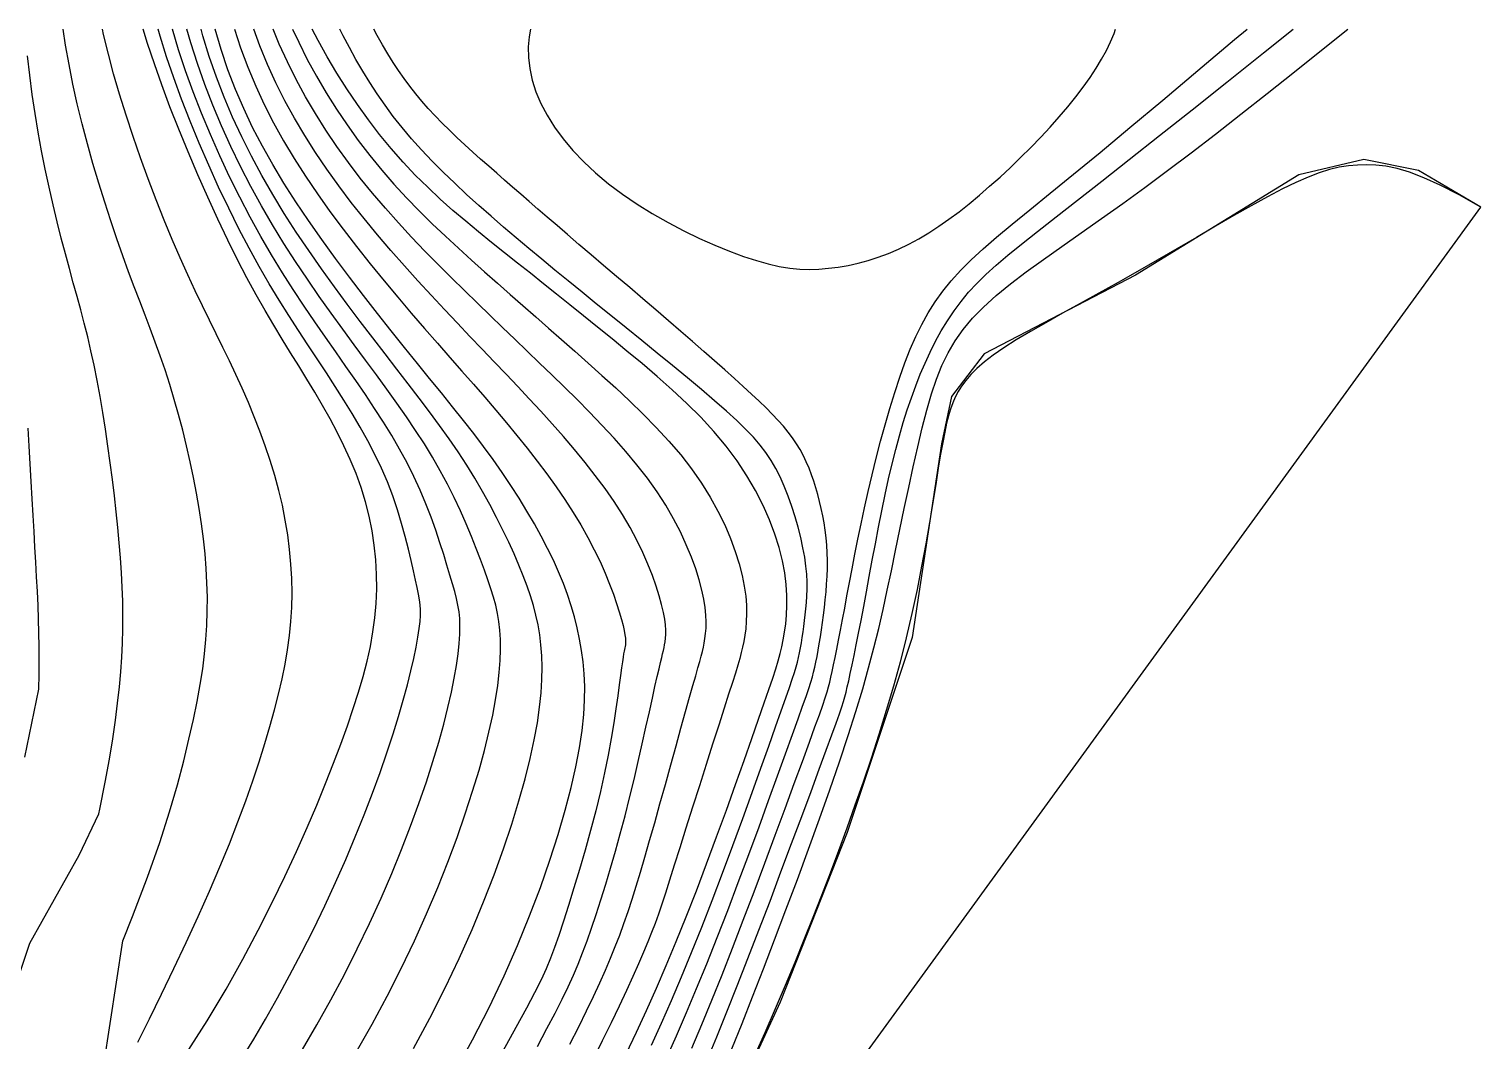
# Model space of a CAD drawing. Header units: metres. Extents: x 241192 to 243928, y 277833 to 281309.
# Drawn here: x 243793 to 243848.1, y 281270.8 to 281309.2 of the extents above; entities that cross this region are included whole.
import ezdxf

# ---------------------------------------------------------------- set-up
doc = ezdxf.new("R2010")
doc.units = ezdxf.units.M
doc.layers.add('TERRAIN_CONTOUR_1M', color=3, linetype='Continuous')
doc.layers.add('TERRAIN_CONTOUR_5M_SUPPLEMENT', color=4, linetype='Continuous')

msp = doc.modelspace()

# ---------------------------------------------------------------- linework, layer by layer
at = {"layer": 'TERRAIN_CONTOUR_1M'}
for points in [[(243795.814, 281269.875, 3), (243796.526, 281274.578, 3), (243796.9, 281275.5, 3), (243797.47, 281276.999, 3), (243797.933, 281278.316, 3), (243798.307, 281279.475, 3), (243798.605, 281280.498, 3), (243798.845, 281281.408, 3), (243799.042, 281282.227, 3), (243799.21, 281282.975, 3), (243799.351, 281283.664, 3), (243799.468, 281284.304, 3), (243799.562, 281284.904, 3), (243799.635, 281285.472, 3), (243799.687, 281286.019, 3), (243799.721, 281286.553, 3), (243799.738, 281287.085, 3), (243799.739, 281287.621, 3), (243799.725, 281288.164, 3), (243799.695, 281288.714, 3), (243799.651, 281289.271, 3), (243799.592, 281289.834, 3), (243799.519, 281290.406, 3), (243799.432, 281290.984, 3), (243799.331, 281291.571, 3), (243799.217, 281292.165, 3), (243799.09, 281292.763, 3), (243798.953, 281293.362, 3), (243798.805, 281293.959, 3), (243798.648, 281294.55, 3), (243798.483, 281295.13, 3), (243798.311, 281295.698, 3), (243798.133, 281296.249, 3), (243797.951, 281296.781, 3), (243797.764, 281297.3, 3), (243797.571, 281297.815, 3), (243797.374, 281298.332, 3), (243797.171, 281298.86, 3), (243796.962, 281299.405, 3), (243796.748, 281299.976, 3), (243796.527, 281300.581, 3), (243796.301, 281301.224, 3), (243796.071, 281301.902, 3), (243795.842, 281302.609, 3), (243795.616, 281303.337, 3), (243795.395, 281304.081, 3), (243795.184, 281304.835, 3), (243794.985, 281305.592, 3), (243794.802, 281306.346, 3), (243794.636, 281307.092, 3), (243794.489, 281307.835, 3), (243794.358, 281308.579, 3), (243794.265, 281309.185, 3)], [(243797.1, 281270.728, 4), (243797.538, 281271.613, 4), (243797.998, 281272.553, 4), (243798.468, 281273.529, 4), (243798.936, 281274.519, 4), (243799.391, 281275.505, 4), (243799.82, 281276.466, 4), (243800.214, 281277.386, 4), (243800.574, 281278.263, 4), (243800.9, 281279.099, 4), (243801.196, 281279.895, 4), (243801.463, 281280.653, 4), (243801.703, 281281.375, 4), (243801.92, 281282.063, 4), (243802.114, 281282.718, 4), (243802.288, 281283.343, 4), (243802.442, 281283.941, 4), (243802.577, 281284.518, 4), (243802.69, 281285.077, 4), (243802.784, 281285.625, 4), (243802.857, 281286.164, 4), (243802.91, 281286.699, 4), (243802.942, 281287.236, 4), (243802.953, 281287.778, 4), (243802.944, 281288.325, 4), (243802.914, 281288.876, 4), (243802.863, 281289.431, 4), (243802.791, 281289.989, 4), (243802.699, 281290.55, 4), (243802.586, 281291.113, 4), (243802.453, 281291.677, 4), (243802.3, 281292.241, 4), (243802.128, 281292.804, 4), (243801.939, 281293.365, 4), (243801.737, 281293.921, 4), (243801.522, 281294.472, 4), (243801.297, 281295.016, 4), (243801.063, 281295.551, 4), (243800.824, 281296.075, 4), (243800.58, 281296.589, 4), (243800.331, 281297.099, 4), (243800.077, 281297.613, 4), (243799.817, 281298.138, 4), (243799.551, 281298.682, 4), (243799.277, 281299.253, 4), (243798.995, 281299.858, 4), (243798.705, 281300.506, 4), (243798.406, 281301.201, 4), (243798.102, 281301.936, 4), (243797.798, 281302.704, 4), (243797.496, 281303.495, 4), (243797.202, 281304.3, 4), (243796.92, 281305.11, 4), (243796.653, 281305.915, 4), (243796.406, 281306.708, 4), (243796.182, 281307.48, 4), (243795.981, 281308.237, 4), (243795.802, 281308.984, 4), (243795.759, 281309.185, 4)], [(243801.07, 281270.152, 6), (243801.501, 281270.851, 6), (243801.948, 281271.609, 6), (243802.404, 281272.415, 6), (243802.863, 281273.258, 6), (243803.319, 281274.128, 6), (243803.766, 281275.014, 6), (243804.196, 281275.904, 6), (243804.606, 281276.79, 6), (243804.992, 281277.666, 6), (243805.355, 281278.527, 6), (243805.694, 281279.367, 6), (243806.007, 281280.182, 6), (243806.295, 281280.967, 6), (243806.556, 281281.718, 6), (243806.791, 281282.43, 6), (243806.997, 281283.097, 6), (243807.177, 281283.719, 6), (243807.332, 281284.295, 6), (243807.463, 281284.822, 6), (243807.572, 281285.3, 6), (243807.66, 281285.728, 6), (243807.728, 281286.104, 6), (243807.779, 281286.427, 6), (243807.812, 281286.699, 6), (243807.83, 281286.931, 6), (243807.832, 281287.137, 6), (243807.82, 281287.331, 6), (243807.794, 281287.527, 6), (243807.755, 281287.741, 6), (243807.703, 281287.984, 6), (243807.639, 281288.273, 6), (243807.563, 281288.617, 6), (243807.475, 281289.012, 6), (243807.372, 281289.449, 6), (243807.253, 281289.922, 6), (243807.115, 281290.42, 6), (243806.958, 281290.938, 6), (243806.779, 281291.465, 6), (243806.577, 281291.995, 6), (243806.351, 281292.521, 6), (243806.102, 281293.043, 6), (243805.833, 281293.56, 6), (243805.545, 281294.076, 6), (243805.242, 281294.591, 6), (243804.924, 281295.106, 6), (243804.595, 281295.622, 6), (243804.257, 281296.141, 6), (243803.911, 281296.664, 6), (243803.559, 281297.196, 6), (243803.2, 281297.743, 6), (243802.836, 281298.309, 6), (243802.466, 281298.899, 6), (243802.09, 281299.519, 6), (243801.711, 281300.175, 6), (243801.326, 281300.87, 6), (243800.939, 281301.609, 6), (243800.551, 281302.385, 6), (243800.168, 281303.189, 6), (243799.793, 281304.013, 6), (243799.431, 281304.849, 6), (243799.085, 281305.687, 6), (243798.761, 281306.519, 6), (243798.461, 281307.337, 6), (243798.189, 281308.134, 6), (243797.945, 281308.913, 6), (243797.867, 281309.185, 6)], [(243803.351, 281270.457, 7), (243803.897, 281271.385, 7), (243804.428, 281272.336, 7), (243804.942, 281273.302, 7), (243805.432, 281274.273, 7), (243805.897, 281275.24, 7), (243806.332, 281276.195, 7), (243806.737, 281277.132, 7), (243807.112, 281278.047, 7), (243807.456, 281278.935, 7), (243807.77, 281279.791, 7), (243808.052, 281280.61, 7), (243808.304, 281281.388, 7), (243808.524, 281282.119, 7), (243808.714, 281282.8, 7), (243808.873, 281283.43, 7), (243809.006, 281284.012, 7), (243809.112, 281284.545, 7), (243809.195, 281285.032, 7), (243809.256, 281285.473, 7), (243809.297, 281285.869, 7), (243809.32, 281286.221, 7), (243809.327, 281286.532, 7), (243809.318, 281286.812, 7), (243809.293, 281287.072, 7), (243809.253, 281287.322, 7), (243809.198, 281287.575, 7), (243809.129, 281287.842, 7), (243809.046, 281288.133, 7), (243808.948, 281288.46, 7), (243808.836, 281288.832, 7), (243808.71, 281289.244, 7), (243808.567, 281289.69, 7), (243808.408, 281290.164, 7), (243808.23, 281290.659, 7), (243808.034, 281291.17, 7), (243807.817, 281291.688, 7), (243807.579, 281292.208, 7), (243807.32, 281292.726, 7), (243807.039, 281293.24, 7), (243806.739, 281293.754, 7), (243806.421, 281294.269, 7), (243806.087, 281294.787, 7), (243805.738, 281295.31, 7), (243805.375, 281295.84, 7), (243804.999, 281296.38, 7), (243804.614, 281296.93, 7), (243804.219, 281297.494, 7), (243803.817, 281298.074, 7), (243803.411, 281298.673, 7), (243803.001, 281299.294, 7), (243802.589, 281299.939, 7), (243802.179, 281300.61, 7), (243801.77, 281301.31, 7), (243801.366, 281302.041, 7), (243800.969, 281302.799, 7), (243800.583, 281303.578, 7), (243800.21, 281304.373, 7), (243799.853, 281305.179, 7), (243799.516, 281305.989, 7), (243799.201, 281306.8, 7), (243798.911, 281307.605, 7), (243798.65, 281308.4, 7), (243798.416, 281309.186, 7)], [(243805.39, 281270.355, 8), (243805.994, 281271.414, 8), (243806.564, 281272.476, 8), (243807.099, 281273.531, 8), (243807.598, 281274.575, 8), (243808.059, 281275.599, 8), (243808.483, 281276.598, 8), (243808.869, 281277.568, 8), (243809.219, 281278.503, 8), (243809.532, 281279.4, 8), (243809.81, 281280.253, 8), (243810.052, 281281.057, 8), (243810.258, 281281.808, 8), (243810.43, 281282.502, 8), (243810.57, 281283.141, 8), (243810.679, 281283.729, 8), (243810.761, 281284.269, 8), (243810.818, 281284.764, 8), (243810.852, 281285.218, 8), (243810.865, 281285.633, 8), (243810.861, 281286.015, 8), (243810.841, 281286.366, 8), (243810.805, 281286.694, 8), (243810.754, 281287.007, 8), (243810.686, 281287.314, 8), (243810.603, 281287.623, 8), (243810.504, 281287.943, 8), (243810.388, 281288.282, 8), (243810.257, 281288.647, 8), (243810.109, 281289.046, 8), (243809.944, 281289.475, 8), (243809.762, 281289.931, 8), (243809.563, 281290.406, 8), (243809.346, 281290.898, 8), (243809.11, 281291.401, 8), (243808.855, 281291.911, 8), (243808.582, 281292.421, 8), (243808.288, 281292.93, 8), (243807.976, 281293.437, 8), (243807.646, 281293.947, 8), (243807.298, 281294.461, 8), (243806.932, 281294.983, 8), (243806.551, 281295.515, 8), (243806.154, 281296.059, 8), (243805.742, 281296.619, 8), (243805.316, 281297.196, 8), (243804.879, 281297.792, 8), (243804.435, 281298.406, 8), (243803.986, 281299.038, 8), (243803.536, 281299.689, 8), (243803.088, 281300.358, 8), (243802.647, 281301.045, 8), (243802.214, 281301.75, 8), (243801.793, 281302.474, 8), (243801.387, 281303.213, 8), (243800.997, 281303.967, 8), (243800.626, 281304.733, 8), (243800.275, 281305.509, 8), (243799.946, 281306.292, 8), (243799.641, 281307.08, 8), (243799.362, 281307.873, 8), (243799.112, 281308.666, 8), (243798.965, 281309.185, 8)], [(243807.559, 281270.493, 9), (243808.187, 281271.649, 9), (243808.766, 281272.79, 9), (243809.299, 281273.91, 9), (243809.786, 281275.003, 9), (243810.228, 281276.064, 9), (243810.626, 281277.088, 9), (243810.982, 281278.072, 9), (243811.295, 281279.009, 9), (243811.567, 281279.895, 9), (243811.799, 281280.726, 9), (243811.992, 281281.497, 9), (243812.147, 281282.204, 9), (243812.266, 281282.852, 9), (243812.353, 281283.446, 9), (243812.41, 281283.992, 9), (243812.441, 281284.496, 9), (243812.448, 281284.963, 9), (243812.434, 281285.398, 9), (243812.402, 281285.808, 9), (243812.355, 281286.199, 9), (243812.292, 281286.575, 9), (243812.214, 281286.942, 9), (243812.119, 281287.306, 9), (243812.007, 281287.671, 9), (243811.878, 281288.044, 9), (243811.731, 281288.43, 9), (243811.566, 281288.834, 9), (243811.382, 281289.261, 9), (243811.179, 281289.707, 9), (243810.958, 281290.171, 9), (243810.718, 281290.649, 9), (243810.461, 281291.137, 9), (243810.186, 281291.633, 9), (243809.893, 281292.133, 9), (243809.584, 281292.634, 9), (243809.257, 281293.134, 9), (243808.913, 281293.635, 9), (243808.552, 281294.14, 9), (243808.174, 281294.654, 9), (243807.778, 281295.179, 9), (243807.365, 281295.719, 9), (243806.933, 281296.277, 9), (243806.485, 281296.858, 9), (243806.018, 281297.462, 9), (243805.539, 281298.09, 9), (243805.052, 281298.738, 9), (243804.561, 281299.403, 9), (243804.071, 281300.084, 9), (243803.587, 281300.777, 9), (243803.115, 281301.48, 9), (243802.658, 281302.19, 9), (243802.221, 281302.906, 9), (243801.805, 281303.628, 9), (243801.412, 281304.356, 9), (243801.042, 281305.093, 9), (243800.696, 281305.839, 9), (243800.376, 281306.594, 9), (243800.081, 281307.361, 9), (243799.813, 281308.14, 9), (243799.573, 281308.932, 9), (243799.505, 281309.185, 9)], [(243800.766, 281309.185, 11), (243801, 281308.477, 11), (243801.274, 281307.74, 11), (243801.575, 281307.021, 11), (243801.902, 281306.317, 11), (243802.254, 281305.626, 11), (243802.631, 281304.945, 11), (243803.034, 281304.27, 11), (243803.463, 281303.6, 11), (243803.916, 281302.931, 11), (243804.393, 281302.26, 11), (243804.89, 281301.592, 11), (243805.401, 281300.929, 11), (243805.921, 281300.275, 11), (243806.445, 281299.633, 11), (243806.967, 281299.007, 11), (243807.482, 281298.4, 11), (243807.985, 281297.817, 11), (243808.472, 281297.258, 11), (243808.942, 281296.721, 11), (243809.398, 281296.204, 11), (243809.839, 281295.701, 11), (243810.267, 281295.209, 11), (243810.684, 281294.725, 11), (243811.091, 281294.244, 11), (243811.489, 281293.762, 11), (243811.878, 281293.278, 11), (243812.257, 281292.79, 11), (243812.624, 281292.301, 11), (243812.975, 281291.812, 11), (243813.31, 281291.325, 11), (243813.625, 281290.841, 11), (243813.918, 281290.362, 11), (243814.187, 281289.889, 11), (243814.429, 281289.424, 11), (243814.647, 281288.971, 11), (243814.839, 281288.536, 11), (243815.007, 281288.122, 11), (243815.153, 281287.735, 11), (243815.275, 281287.379, 11), (243815.377, 281287.06, 11), (243815.458, 281286.781, 11), (243815.519, 281286.547, 11), (243815.563, 281286.353, 11), (243815.592, 281286.195, 11), (243815.609, 281286.067, 11), (243815.615, 281285.964, 11), (243815.614, 281285.881, 11), (243815.607, 281285.813, 11), (243815.597, 281285.754, 11), (243815.586, 281285.7, 11), (243815.574, 281285.641, 11), (243815.56, 281285.568, 11), (243815.542, 281285.471, 11), (243815.52, 281285.34, 11), (243815.493, 281285.167, 11), (243815.46, 281284.941, 11), (243815.42, 281284.653, 11), (243815.373, 281284.296, 11), (243815.315, 281283.874, 11), (243815.246, 281283.39, 11), (243815.164, 281282.852, 11), (243815.066, 281282.263, 11), (243814.95, 281281.63, 11), (243814.816, 281280.958, 11), (243814.66, 281280.252, 11), (243814.482, 281279.519, 11), (243814.287, 281278.772, 11), (243814.08, 281278.025, 11), (243813.867, 281277.292, 11), (243813.655, 281276.587, 11), (243813.449, 281275.925, 11), (243813.254, 281275.32, 11), (243813.078, 281274.786, 11), (243812.921, 281274.329, 11), (243812.769, 281273.919, 11), (243812.605, 281273.521, 11), (243812.409, 281273.095, 11), (243812.164, 281272.607, 11), (243811.851, 281272.017, 11), (243811.452, 281271.289, 11), (243810.95, 281270.387, 11)], [(243812.267, 281270.566, 12), (243812.632, 281271.246, 12), (243812.943, 281271.839, 12), (243813.207, 281272.362, 12), (243813.435, 281272.834, 12), (243813.635, 281273.273, 12), (243813.815, 281273.697, 12), (243813.984, 281274.124, 12), (243814.152, 281274.573, 12), (243814.323, 281275.059, 12), (243814.501, 281275.581, 12), (243814.681, 281276.138, 12), (243814.865, 281276.724, 12), (243815.049, 281277.339, 12), (243815.233, 281277.978, 12), (243815.415, 281278.639, 12), (243815.594, 281279.317, 12), (243815.768, 281280.01, 12), (243815.936, 281280.705, 12), (243816.096, 281281.391, 12), (243816.248, 281282.054, 12), (243816.388, 281282.683, 12), (243816.517, 281283.265, 12), (243816.632, 281283.787, 12), (243816.732, 281284.238, 12), (243816.815, 281284.608, 12), (243816.884, 281284.905, 12), (243816.941, 281285.141, 12), (243816.986, 281285.328, 12), (243817.023, 281285.477, 12), (243817.052, 281285.601, 12), (243817.077, 281285.711, 12), (243817.098, 281285.818, 12), (243817.118, 281285.933, 12), (243817.134, 281286.062, 12), (243817.143, 281286.208, 12), (243817.142, 281286.375, 12), (243817.129, 281286.568, 12), (243817.1, 281286.79, 12), (243817.053, 281287.045, 12), (243816.985, 281287.338, 12), (243816.893, 281287.67, 12), (243816.776, 281288.04, 12), (243816.634, 281288.441, 12), (243816.464, 281288.869, 12), (243816.267, 281289.319, 12), (243816.041, 281289.787, 12), (243815.785, 281290.267, 12), (243815.498, 281290.756, 12), (243815.181, 281291.249, 12), (243814.836, 281291.743, 12), (243814.467, 281292.238, 12), (243814.077, 281292.733, 12), (243813.671, 281293.225, 12), (243813.253, 281293.715, 12), (243812.825, 281294.199, 12), (243812.392, 281294.678, 12), (243811.957, 281295.15, 12), (243811.519, 281295.618, 12), (243811.076, 281296.085, 12), (243810.628, 281296.556, 12), (243810.172, 281297.033, 12), (243809.707, 281297.52, 12), (243809.231, 281298.02, 12), (243808.744, 281298.536, 12), (243808.244, 281299.072, 12), (243807.735, 281299.626, 12), (243807.221, 281300.197, 12), (243806.706, 281300.782, 12), (243806.196, 281301.38, 12), (243805.693, 281301.989, 12), (243805.203, 281302.606, 12), (243804.73, 281303.231, 12), (243804.277, 281303.862, 12), (243803.845, 281304.499, 12), (243803.436, 281305.145, 12), (243803.049, 281305.8, 12), (243802.685, 281306.466, 12), (243802.344, 281307.145, 12), (243802.028, 281307.837, 12), (243801.735, 281308.545, 12), (243801.498, 281309.185, 12)], [(243813.499, 281270.652, 13), (243813.837, 281271.313, 13), (243814.137, 281271.916, 13), (243814.403, 281272.469, 13), (243814.641, 281272.981, 13), (243814.854, 281273.461, 13), (243815.047, 281273.918, 13), (243815.225, 281274.36, 13), (243815.392, 281274.797, 13), (243815.552, 281275.237, 13), (243815.708, 281275.688, 13), (243815.862, 281276.157, 13), (243816.018, 281276.653, 13), (243816.179, 281277.184, 13), (243816.348, 281277.758, 13), (243816.527, 281278.383, 13), (243816.72, 281279.062, 13), (243816.921, 281279.78, 13), (243817.127, 281280.518, 13), (243817.332, 281281.257, 13), (243817.531, 281281.976, 13), (243817.719, 281282.656, 13), (243817.891, 281283.278, 13), (243818.043, 281283.822, 13), (243818.171, 281284.274, 13), (243818.276, 281284.643, 13), (243818.362, 281284.942, 13), (243818.43, 281285.185, 13), (243818.486, 281285.387, 13), (243818.53, 281285.561, 13), (243818.567, 281285.721, 13), (243818.6, 281285.881, 13), (243818.629, 281286.053, 13), (243818.654, 281286.243, 13), (243818.671, 281286.452, 13), (243818.676, 281286.684, 13), (243818.665, 281286.941, 13), (243818.637, 281287.226, 13), (243818.587, 281287.543, 13), (243818.512, 281287.894, 13), (243818.409, 281288.281, 13), (243818.277, 281288.7, 13), (243818.115, 281289.146, 13), (243817.921, 281289.615, 13), (243817.694, 281290.102, 13), (243817.434, 281290.602, 13), (243817.14, 281291.111, 13), (243816.81, 281291.623, 13), (243816.444, 281292.135, 13), (243816.047, 281292.645, 13), (243815.624, 281293.152, 13), (243815.179, 281293.654, 13), (243814.719, 281294.15, 13), (243814.248, 281294.639, 13), (243813.772, 281295.121, 13), (243813.295, 281295.593, 13), (243812.822, 281296.055, 13), (243812.353, 281296.51, 13), (243811.885, 281296.961, 13), (243811.416, 281297.411, 13), (243810.946, 281297.862, 13), (243810.471, 281298.318, 13), (243809.99, 281298.782, 13), (243809.502, 281299.256, 13), (243809.005, 281299.744, 13), (243808.503, 281300.246, 13), (243807.997, 281300.761, 13), (243807.492, 281301.289, 13), (243806.991, 281301.831, 13), (243806.497, 281302.385, 13), (243806.013, 281302.952, 13), (243805.544, 281303.532, 13), (243805.091, 281304.124, 13), (243804.657, 281304.728, 13), (243804.241, 281305.344, 13), (243803.845, 281305.974, 13), (243803.469, 281306.615, 13), (243803.114, 281307.269, 13), (243802.781, 281307.935, 13), (243802.47, 281308.614, 13), (243802.232, 281309.185, 13)], [(243802.971, 281309.185, 14), (243803.206, 281308.682, 14), (243803.534, 281308.033, 14), (243803.883, 281307.393, 14), (243804.252, 281306.764, 14), (243804.64, 281306.147, 14), (243805.045, 281305.544, 14), (243805.468, 281304.956, 14), (243805.905, 281304.385, 14), (243806.358, 281303.832, 14), (243806.823, 281303.298, 14), (243807.3, 281302.781, 14), (243807.785, 281302.281, 14), (243808.277, 281301.796, 14), (243808.773, 281301.325, 14), (243809.27, 281300.865, 14), (243809.767, 281300.416, 14), (243810.261, 281299.976, 14), (243810.75, 281299.544, 14), (243811.235, 281299.116, 14), (243811.72, 281298.691, 14), (243812.205, 281298.265, 14), (243812.694, 281297.837, 14), (243813.187, 281297.403, 14), (243813.688, 281296.961, 14), (243814.198, 281296.508, 14), (243814.718, 281296.042, 14), (243815.243, 281295.564, 14), (243815.766, 281295.074, 14), (243816.281, 281294.574, 14), (243816.78, 281294.065, 14), (243817.258, 281293.547, 14), (243817.707, 281293.022, 14), (243818.121, 281292.491, 14), (243818.495, 281291.955, 14), (243818.828, 281291.418, 14), (243819.122, 281290.885, 14), (243819.377, 281290.362, 14), (243819.596, 281289.852, 14), (243819.778, 281289.36, 14), (243819.925, 281288.891, 14), (243820.039, 281288.451, 14), (243820.121, 281288.041, 14), (243820.174, 281287.663, 14), (243820.202, 281287.314, 14), (243820.209, 281286.992, 14), (243820.199, 281286.696, 14), (243820.175, 281286.424, 14), (243820.141, 281286.174, 14), (243820.101, 281285.944, 14), (243820.058, 281285.731, 14), (243820.008, 281285.521, 14), (243819.949, 281285.296, 14), (243819.875, 281285.043, 14), (243819.782, 281284.743, 14), (243819.668, 281284.381, 14), (243819.526, 281283.941, 14), (243819.355, 281283.407, 14), (243819.151, 281282.769, 14), (243818.921, 281282.048, 14), (243818.673, 281281.269, 14), (243818.416, 281280.46, 14), (243818.157, 281279.646, 14), (243817.907, 281278.856, 14), (243817.672, 281278.114, 14), (243817.461, 281277.449, 14), (243817.281, 281276.878, 14), (243817.125, 281276.391, 14), (243816.987, 281275.968, 14), (243816.86, 281275.59, 14), (243816.734, 281275.238, 14), (243816.604, 281274.893, 14), (243816.461, 281274.536, 14), (243816.299, 281274.147, 14), (243816.11, 281273.712, 14), (243815.892, 281273.226, 14), (243815.646, 281272.69, 14), (243815.371, 281272.105, 14), (243815.067, 281271.471, 14), (243814.731, 281270.788, 14), (243814.366, 281270.057, 14)], [(243816.599, 281270.614, 16), (243816.98, 281271.457, 16), (243817.359, 281272.319, 16), (243817.737, 281273.208, 16), (243818.118, 281274.131, 16), (243818.505, 281275.097, 16), (243818.898, 281276.108, 16), (243819.293, 281277.147, 16), (243819.683, 281278.192, 16), (243820.06, 281279.219, 16), (243820.418, 281280.206, 16), (243820.75, 281281.13, 16), (243821.049, 281281.968, 16), (243821.308, 281282.699, 16), (243821.523, 281283.305, 16), (243821.696, 281283.797, 16), (243821.834, 281284.193, 16), (243821.942, 281284.51, 16), (243822.025, 281284.766, 16), (243822.089, 281284.977, 16), (243822.139, 281285.161, 16), (243822.181, 281285.336, 16), (243822.22, 281285.515, 16), (243822.257, 281285.702, 16), (243822.291, 281285.895, 16), (243822.324, 281286.096, 16), (243822.355, 281286.302, 16), (243822.384, 281286.514, 16), (243822.412, 281286.732, 16), (243822.438, 281286.955, 16), (243822.463, 281287.183, 16), (243822.485, 281287.419, 16), (243822.501, 281287.665, 16), (243822.509, 281287.924, 16), (243822.507, 281288.198, 16), (243822.492, 281288.49, 16), (243822.463, 281288.804, 16), (243822.416, 281289.14, 16), (243822.35, 281289.501, 16), (243822.267, 281289.882, 16), (243822.167, 281290.274, 16), (243822.052, 281290.673, 16), (243821.925, 281291.07, 16), (243821.786, 281291.459, 16), (243821.638, 281291.832, 16), (243821.482, 281292.184, 16), (243821.317, 281292.51, 16), (243821.14, 281292.815, 16), (243820.944, 281293.108, 16), (243820.721, 281293.398, 16), (243820.466, 281293.691, 16), (243820.172, 281293.998, 16), (243819.833, 281294.326, 16), (243819.441, 281294.684, 16), (243818.994, 281295.076, 16), (243818.497, 281295.5, 16), (243817.963, 281295.948, 16), (243817.399, 281296.413, 16), (243816.817, 281296.889, 16), (243816.227, 281297.368, 16), (243815.637, 281297.844, 16), (243815.059, 281298.31, 16), (243814.501, 281298.761, 16), (243813.961, 281299.198, 16), (243813.438, 281299.623, 16), (243812.929, 281300.039, 16), (243812.431, 281300.448, 16), (243811.943, 281300.855, 16), (243811.462, 281301.26, 16), (243810.986, 281301.667, 16), (243810.512, 281302.078, 16), (243810.043, 281302.493, 16), (243809.582, 281302.911, 16), (243809.131, 281303.332, 16), (243808.693, 281303.754, 16), (243808.272, 281304.177, 16), (243807.87, 281304.601, 16), (243807.489, 281305.025, 16), (243807.132, 281305.448, 16), (243806.798, 281305.871, 16), (243806.483, 281306.296, 16), (243806.186, 281306.723, 16), (243805.905, 281307.154, 16), (243805.637, 281307.589, 16), (243805.38, 281308.031, 16), (243805.132, 281308.479, 16), (243804.89, 281308.934, 16), (243804.763, 281309.185, 16)], [(243817.173, 281270.12, 17), (243817.553, 281270.979, 17), (243817.932, 281271.859, 17), (243818.312, 281272.767, 17), (243818.698, 281273.712, 17), (243819.09, 281274.7, 17), (243819.491, 281275.734, 17), (243819.895, 281276.795, 17), (243820.293, 281277.859, 17), (243820.68, 281278.903, 17), (243821.046, 281279.904, 17), (243821.385, 281280.837, 17), (243821.689, 281281.679, 17), (243821.95, 281282.406, 17), (243822.164, 281283.002, 17), (243822.334, 281283.48, 17), (243822.467, 281283.858, 17), (243822.569, 281284.158, 17), (243822.646, 281284.399, 17), (243822.706, 281284.6, 17), (243822.754, 281284.781, 17), (243822.796, 281284.962, 17), (243822.839, 281285.16, 17), (243822.882, 281285.376, 17), (243822.926, 281285.607, 17), (243822.969, 281285.853, 17), (243823.011, 281286.111, 17), (243823.053, 281286.38, 17), (243823.093, 281286.657, 17), (243823.131, 281286.941, 17), (243823.166, 281287.23, 17), (243823.198, 281287.523, 17), (243823.225, 281287.819, 17), (243823.248, 281288.116, 17), (243823.264, 281288.414, 17), (243823.274, 281288.712, 17), (243823.275, 281289.008, 17), (243823.268, 281289.302, 17), (243823.252, 281289.592, 17), (243823.226, 281289.878, 17), (243823.192, 281290.161, 17), (243823.15, 281290.439, 17), (243823.1, 281290.714, 17), (243823.044, 281290.984, 17), (243822.982, 281291.251, 17), (243822.914, 281291.513, 17), (243822.84, 281291.77, 17), (243822.761, 281292.023, 17), (243822.674, 281292.272, 17), (243822.58, 281292.516, 17), (243822.476, 281292.756, 17), (243822.363, 281292.991, 17), (243822.238, 281293.221, 17), (243822.101, 281293.446, 17), (243821.951, 281293.668, 17), (243821.786, 281293.887, 17), (243821.605, 281294.108, 17), (243821.405, 281294.333, 17), (243821.186, 281294.565, 17), (243820.946, 281294.806, 17), (243820.683, 281295.061, 17), (243820.395, 281295.331, 17), (243820.082, 281295.62, 17), (243819.744, 281295.927, 17), (243819.381, 281296.251, 17), (243818.996, 281296.592, 17), (243818.588, 281296.949, 17), (243818.16, 281297.321, 17), (243817.713, 281297.709, 17), (243817.247, 281298.11, 17), (243816.764, 281298.524, 17), (243816.27, 281298.947, 17), (243815.771, 281299.373, 17), (243815.273, 281299.797, 17), (243814.783, 281300.216, 17), (243814.305, 281300.622, 17), (243813.847, 281301.013, 17), (243813.415, 281301.382, 17), (243813.013, 281301.726, 17), (243812.638, 281302.047, 17), (243812.286, 281302.35, 17), (243811.953, 281302.637, 17), (243811.634, 281302.913, 17), (243811.326, 281303.182, 17), (243811.023, 281303.446, 17), (243810.722, 281303.71, 17), (243810.418, 281303.976, 17), (243810.114, 281304.246, 17), (243809.811, 281304.518, 17), (243809.51, 281304.791, 17), (243809.215, 281305.067, 17), (243808.927, 281305.343, 17), (243808.649, 281305.619, 17), (243808.382, 281305.895, 17), (243808.127, 281306.171, 17), (243807.884, 281306.449, 17), (243807.652, 281306.729, 17), (243807.428, 281307.015, 17), (243807.211, 281307.308, 17), (243807.001, 281307.609, 17), (243806.794, 281307.922, 17), (243806.59, 281308.247, 17), (243806.388, 281308.587, 17), (243806.189, 281308.937, 17), (243806.053, 281309.185, 17)], [(243812.01, 281309.185, 16), (243811.952, 281308.895, 16), (243811.919, 281308.512, 16), (243811.927, 281308.107, 16), (243811.978, 281307.685, 16), (243812.072, 281307.251, 16), (243812.212, 281306.808, 16), (243812.399, 281306.36, 16), (243812.634, 281305.911, 16), (243812.917, 281305.463, 16), (243813.244, 281305.018, 16), (243813.615, 281304.578, 16), (243814.027, 281304.147, 16), (243814.479, 281303.725, 16), (243814.968, 281303.315, 16), (243815.493, 281302.92, 16), (243816.049, 281302.541, 16), (243816.63, 281302.18, 16), (243817.226, 281301.841, 16), (243817.827, 281301.526, 16), (243818.424, 281301.237, 16), (243819.006, 281300.978, 16), (243819.566, 281300.749, 16), (243820.092, 281300.555, 16), (243820.579, 281300.396, 16), (243821.03, 281300.271, 16), (243821.451, 281300.178, 16), (243821.848, 281300.114, 16), (243822.227, 281300.078, 16), (243822.595, 281300.065, 16), (243822.957, 281300.075, 16), (243823.319, 281300.104, 16), (243823.688, 281300.151, 16), (243824.061, 281300.216, 16), (243824.44, 281300.3, 16), (243824.821, 281300.402, 16), (243825.206, 281300.525, 16), (243825.591, 281300.667, 16), (243825.977, 281300.831, 16), (243826.362, 281301.015, 16), (243826.745, 281301.222, 16), (243827.127, 281301.45, 16), (243827.509, 281301.698, 16), (243827.891, 281301.966, 16), (243828.274, 281302.253, 16), (243828.658, 281302.557, 16), (243829.045, 281302.879, 16), (243829.435, 281303.217, 16), (243829.829, 281303.57, 16), (243830.222, 281303.935, 16), (243830.613, 281304.31, 16), (243830.998, 281304.692, 16), (243831.373, 281305.079, 16), (243831.735, 281305.467, 16), (243832.08, 281305.854, 16), (243832.406, 281306.237, 16), (243832.71, 281306.614, 16), (243832.99, 281306.983, 16), (243833.246, 281307.344, 16), (243833.478, 281307.697, 16), (243833.686, 281308.041, 16), (243833.869, 281308.375, 16), (243834.026, 281308.699, 16), (243834.158, 281309.012, 16), (243834.219, 281309.185, 16)], [(243818.125, 281270.501, 18), (243818.505, 281271.399, 18), (243818.888, 281272.327, 18), (243819.277, 281273.293, 18), (243819.676, 281274.304, 18), (243820.084, 281275.36, 18), (243820.497, 281276.442, 18), (243820.904, 281277.526, 18), (243821.3, 281278.588, 18), (243821.674, 281279.602, 18), (243822.02, 281280.544, 18), (243822.328, 281281.389, 18), (243822.592, 281282.113, 18), (243822.805, 281282.7, 18), (243822.971, 281283.162, 18), (243823.099, 281283.524, 18), (243823.196, 281283.806, 18), (243823.268, 281284.032, 18), (243823.324, 281284.222, 18), (243823.37, 281284.401, 18), (243823.413, 281284.589, 18), (243823.461, 281284.805, 18), (243823.513, 281285.053, 18), (243823.57, 281285.334, 18), (243823.632, 281285.646, 18), (243823.699, 281285.989, 18), (243823.772, 281286.364, 18), (243823.849, 281286.771, 18), (243823.932, 281287.209, 18), (243824.02, 281287.678, 18), (243824.114, 281288.177, 18), (243824.214, 281288.701, 18), (243824.32, 281289.25, 18), (243824.434, 281289.82, 18), (243824.556, 281290.409, 18), (243824.686, 281291.014, 18), (243824.825, 281291.634, 18), (243824.973, 281292.265, 18), (243825.13, 281292.902, 18), (243825.295, 281293.539, 18), (243825.467, 281294.169, 18), (243825.647, 281294.788, 18), (243825.833, 281295.39, 18), (243826.024, 281295.967, 18), (243826.221, 281296.516, 18), (243826.423, 281297.031, 18), (243826.635, 281297.515, 18), (243826.859, 281297.974, 18), (243827.102, 281298.41, 18), (243827.366, 281298.83, 18), (243827.657, 281299.236, 18), (243827.979, 281299.635, 18), (243828.337, 281300.03, 18), (243828.735, 281300.427, 18), (243829.185, 281300.84, 18), (243829.698, 281301.285, 18), (243830.287, 281301.775, 18), (243830.962, 281302.327, 18), (243831.736, 281302.956, 18), (243832.62, 281303.675, 18), (243833.627, 281304.502, 18), (243834.762, 281305.444, 18), (243836.007, 281306.486, 18), (243837.339, 281307.607, 18), (243838.735, 281308.785, 18), (243839.207, 281309.185, 18)], [(243818.698, 281270.022, 19), (243819.078, 281270.938, 19), (243819.463, 281271.887, 19), (243819.857, 281272.874, 19), (243820.261, 281273.907, 19), (243820.677, 281274.985, 19), (243821.098, 281276.089, 19), (243821.515, 281277.193, 19), (243821.919, 281278.272, 19), (243822.302, 281279.299, 19), (243822.655, 281280.25, 19), (243822.968, 281281.099, 19), (243823.234, 281281.821, 19), (243823.445, 281282.397, 19), (243823.609, 281282.845, 19), (243823.732, 281283.189, 19), (243823.823, 281283.454, 19), (243823.891, 281283.664, 19), (243823.943, 281283.845, 19), (243823.987, 281284.02, 19), (243824.032, 281284.215, 19), (243824.084, 281284.45, 19), (243824.145, 281284.728, 19), (243824.214, 281285.049, 19), (243824.289, 281285.411, 19), (243824.372, 281285.815, 19), (243824.461, 281286.259, 19), (243824.555, 281286.742, 19), (243824.655, 281287.265, 19), (243824.759, 281287.824, 19), (243824.868, 281288.412, 19), (243824.981, 281289.023, 19), (243825.097, 281289.647, 19), (243825.218, 281290.276, 19), (243825.342, 281290.902, 19), (243825.469, 281291.516, 19), (243825.599, 281292.112, 19), (243825.731, 281292.681, 19), (243825.868, 281293.225, 19), (243826.008, 281293.746, 19), (243826.154, 281294.246, 19), (243826.306, 281294.728, 19), (243826.464, 281295.193, 19), (243826.629, 281295.643, 19), (243826.803, 281296.081, 19), (243826.985, 281296.509, 19), (243827.178, 281296.927, 19), (243827.383, 281297.333, 19), (243827.601, 281297.729, 19), (243827.835, 281298.113, 19), (243828.084, 281298.486, 19), (243828.352, 281298.846, 19), (243828.639, 281299.193, 19), (243828.948, 281299.53, 19), (243829.292, 281299.867, 19), (243829.681, 281300.22, 19), (243830.13, 281300.6, 19), (243830.65, 281301.024, 19), (243831.254, 281301.504, 19), (243831.956, 281302.054, 19), (243832.766, 281302.688, 19), (243833.696, 281303.417, 19), (243834.738, 281304.237, 19), (243835.882, 281305.14, 19), (243837.119, 281306.12, 19), (243838.44, 281307.17, 19), (243839.833, 281308.282, 19), (243840.961, 281309.185, 19)], [(243791.948, 281271.358, 2), (243793.006, 281274.489, 2), (243794.879, 281277.836, 2), (243795.619, 281279.398, 2), (243795.658, 281279.572, 2), (243795.866, 281280.601, 2), (243796.023, 281281.476, 2), (243796.147, 281282.244, 2), (243796.249, 281282.948, 2), (243796.334, 281283.602, 2), (243796.403, 281284.215, 2), (243796.456, 281284.793, 2), (243796.495, 281285.347, 2), (243796.52, 281285.882, 2), (243796.533, 281286.409, 2), (243796.535, 281286.934, 2), (243796.525, 281287.465, 2), (243796.506, 281288.004, 2), (243796.477, 281288.552, 2), (243796.44, 281289.11, 2), (243796.393, 281289.679, 2), (243796.339, 281290.261, 2), (243796.278, 281290.856, 2), (243796.209, 281291.465, 2), (243796.134, 281292.089, 2), (243796.053, 281292.722, 2), (243795.966, 281293.36, 2), (243795.873, 281293.997, 2), (243795.774, 281294.627, 2), (243795.669, 281295.245, 2), (243795.559, 281295.845, 2), (243795.443, 281296.422, 2), (243795.322, 281296.972, 2), (243795.196, 281297.501, 2), (243795.066, 281298.017, 2), (243794.93, 281298.526, 2), (243794.791, 281299.037, 2), (243794.648, 281299.558, 2), (243794.5, 281300.095, 2), (243794.349, 281300.656, 2), (243794.196, 281301.248, 2), (243794.041, 281301.868, 2), (243793.886, 281302.513, 2), (243793.735, 281303.179, 2), (243793.588, 281303.863, 2), (243793.449, 281304.56, 2), (243793.318, 281305.269, 2), (243793.198, 281305.984, 2), (243793.091, 281306.704, 2), (243792.996, 281307.432, 2), (243792.913, 281308.173, 2)], [(243810.03, 281250.066, 21), (243848.086, 281302.422, 21), (243847.257, 281302.892, 21), (243846.538, 281303.263, 21), (243845.915, 281303.544, 21), (243845.375, 281303.749, 21), (243844.901, 281303.889, 21), (243844.481, 281303.975, 21), (243844.1, 281304.019, 21), (243843.744, 281304.033, 21), (243843.399, 281304.025, 21), (243843.055, 281303.995, 21), (243842.705, 281303.939, 21), (243842.339, 281303.852, 21), (243841.949, 281303.73, 21), (243841.526, 281303.57, 21), (243841.063, 281303.367, 21), (243840.549, 281303.117, 21), (243839.98, 281302.819, 21), (243839.361, 281302.479, 21), (243838.7, 281302.103, 21), (243838.006, 281301.701, 21), (243837.285, 281301.28, 21), (243836.547, 281300.848, 21), (243835.799, 281300.413, 21), (243835.051, 281299.983, 21), (243834.309, 281299.565, 21), (243833.581, 281299.16, 21), (243832.877, 281298.771, 21), (243832.203, 281298.397, 21), (243831.569, 281298.041, 21), (243830.98, 281297.703, 21), (243830.447, 281297.384, 21), (243829.976, 281297.086, 21), (243829.574, 281296.808, 21), (243829.235, 281296.549, 21), (243828.952, 281296.306, 21), (243828.719, 281296.074, 21), (243828.527, 281295.852, 21), (243828.37, 281295.636, 21), (243828.241, 281295.424, 21), (243828.132, 281295.211, 21), (243828.037, 281294.994, 21), (243827.953, 281294.763, 21), (243827.875, 281294.509, 21), (243827.802, 281294.221, 21), (243827.729, 281293.887, 21), (243827.655, 281293.499, 21), (243827.575, 281293.044, 21), (243827.487, 281292.514, 21), (243827.388, 281291.901, 21), (243827.276, 281291.211, 21), (243827.15, 281290.457, 21), (243827.01, 281289.648, 21), (243826.852, 281288.795, 21), (243826.678, 281287.91, 21), (243826.484, 281287.002, 21), (243826.271, 281286.082, 21), (243826.036, 281285.16, 21), (243825.783, 281284.239, 21), (243825.513, 281283.321, 21), (243825.23, 281282.409, 21), (243824.935, 281281.503, 21), (243824.632, 281280.607, 21), (243824.323, 281279.722, 21), (243824.01, 281278.85, 21), (243823.696, 281277.992, 21), (243823.378, 281277.144, 21), (243823.055, 281276.302, 21), (243822.725, 281275.461, 21), (243822.386, 281274.615, 21), (243822.036, 281273.759, 21), (243821.672, 281272.889, 21), (243821.293, 281272, 21), (243820.897, 281271.09, 21), (243820.489, 281270.163, 21)], [(243848.086, 281302.422, 21), (243845.715, 281303.821, 21), (243843.634, 281304.231, 21), (243841.171, 281303.657, 21), (243834.977, 281299.847, 21), (243829.223, 281296.857, 21), (243827.991, 281295.243, 21), (243827.608, 281293.437, 21), (243826.499, 281286.092, 21), (243824.021, 281278.688, 21), (243821.479, 281272.257, 21), (243817.82, 281264.285, 21)], [(243792.812, 281281.547, 1), (243793.337, 281284.125, 1), (243793.35, 281284.683, 1), (243793.355, 281285.221, 1), (243793.353, 281285.746, 1), (243793.345, 281286.264, 1), (243793.331, 281286.783, 1), (243793.312, 281287.308, 1), (243793.287, 281287.843, 1), (243793.259, 281288.39, 1), (243793.228, 281288.949, 1), (243793.194, 281289.524, 1), (243793.159, 281290.116, 1), (243793.123, 281290.727, 1), (243793.087, 281291.359, 1), (243793.051, 281292.012, 1), (243793.016, 281292.681, 1), (243792.979, 281293.358, 1), (243792.94, 281294.034, 1)]]:
    msp.add_polyline3d(points, dxfattribs=at)
at = {"layer": 'TERRAIN_CONTOUR_5M_SUPPLEMENT'}
for points in [[(243798.923, 281270.28, 5), (243799.729, 281271.537, 5), (243800.448, 281272.739, 5), (243801.091, 281273.887, 5), (243801.671, 281274.983, 5), (243802.197, 281276.028, 5), (243802.679, 281277.024, 5), (243803.121, 281277.972, 5), (243803.525, 281278.874, 5), (243803.894, 281279.731, 5), (243804.229, 281280.545, 5), (243804.533, 281281.316, 5), (243804.808, 281282.048, 5), (243805.057, 281282.74, 5), (243805.28, 281283.396, 5), (243805.479, 281284.02, 5), (243805.653, 281284.617, 5), (243805.803, 281285.193, 5), (243805.926, 281285.752, 5), (243806.025, 281286.301, 5), (243806.098, 281286.844, 5), (243806.146, 281287.387, 5), (243806.167, 281287.934, 5), (243806.163, 281288.485, 5), (243806.132, 281289.038, 5), (243806.074, 281289.592, 5), (243805.99, 281290.145, 5), (243805.879, 281290.695, 5), (243805.741, 281291.241, 5), (243805.575, 281291.783, 5), (243805.383, 281292.317, 5), (243805.165, 281292.845, 5), (243804.926, 281293.367, 5), (243804.669, 281293.884, 5), (243804.396, 281294.395, 5), (243804.111, 281294.901, 5), (243803.816, 281295.404, 5), (243803.514, 281295.902, 5), (243803.209, 281296.398, 5), (243802.899, 281296.898, 5), (243802.583, 281297.411, 5), (243802.261, 281297.944, 5), (243801.931, 281298.504, 5), (243801.591, 281299.1, 5), (243801.242, 281299.74, 5), (243800.882, 281300.43, 5), (243800.511, 281301.177, 5), (243800.133, 281301.971, 5), (243799.753, 281302.8, 5), (243799.377, 281303.653, 5), (243799.009, 281304.519, 5), (243798.655, 281305.384, 5), (243798.32, 281306.238, 5), (243798.01, 281307.069, 5), (243797.727, 281307.868, 5), (243797.473, 281308.64, 5), (243797.308, 281309.185, 5)], [(243809.124, 281269.571, 10), (243809.809, 281270.823, 10), (243810.433, 281272.049, 10), (243811, 281273.245, 10), (243811.512, 281274.407, 10), (243811.973, 281275.53, 10), (243812.383, 281276.609, 10), (243812.744, 281277.64, 10), (243813.058, 281278.618, 10), (243813.325, 281279.538, 10), (243813.547, 281280.396, 10), (243813.726, 281281.186, 10), (243813.863, 281281.907, 10), (243813.962, 281282.563, 10), (243814.027, 281283.163, 10), (243814.059, 281283.716, 10), (243814.064, 281284.228, 10), (243814.044, 281284.707, 10), (243814.002, 281285.163, 10), (243813.943, 281285.602, 10), (243813.869, 281286.032, 10), (243813.78, 281286.456, 10), (243813.675, 281286.877, 10), (243813.552, 281287.298, 10), (243813.412, 281287.719, 10), (243813.253, 281288.146, 10), (243813.074, 281288.579, 10), (243812.875, 281289.021, 10), (243812.655, 281289.475, 10), (243812.414, 281289.939, 10), (243812.153, 281290.412, 10), (243811.873, 281290.891, 10), (243811.576, 281291.376, 10), (243811.262, 281291.865, 10), (243810.931, 281292.356, 10), (243810.586, 281292.847, 10), (243810.226, 281293.338, 10), (243809.85, 281293.832, 10), (243809.459, 281294.334, 10), (243809.05, 281294.846, 10), (243808.623, 281295.375, 10), (243808.178, 281295.923, 10), (243807.713, 281296.496, 10), (243807.227, 281297.097, 10), (243806.721, 281297.729, 10), (243806.199, 281298.388, 10), (243805.669, 281299.069, 10), (243805.136, 281299.768, 10), (243804.606, 281300.479, 10), (243804.086, 281301.196, 10), (243803.583, 281301.915, 10), (243803.102, 281302.63, 10), (243802.648, 281303.338, 10), (243802.223, 281304.042, 10), (243801.827, 281304.745, 10), (243801.458, 281305.453, 10), (243801.118, 281306.169, 10), (243800.806, 281306.897, 10), (243800.521, 281307.642, 10), (243800.264, 281308.408, 10), (243800.038, 281309.185, 10)], [(243815.634, 281270.287, 15), (243816.025, 281271.107, 15), (243816.408, 281271.935, 15), (243816.786, 281272.779, 15), (243817.162, 281273.648, 15), (243817.539, 281274.55, 15), (243817.919, 281275.493, 15), (243818.305, 281276.482, 15), (243818.691, 281277.5, 15), (243819.072, 281278.525, 15), (243819.44, 281279.535, 15), (243819.79, 281280.508, 15), (243820.115, 281281.423, 15), (243820.409, 281282.258, 15), (243820.666, 281282.991, 15), (243820.882, 281283.608, 15), (243821.059, 281284.119, 15), (243821.203, 281284.544, 15), (243821.319, 281284.9, 15), (243821.412, 281285.206, 15), (243821.486, 281285.48, 15), (243821.548, 281285.741, 15), (243821.602, 281286.008, 15), (243821.652, 281286.294, 15), (243821.695, 281286.605, 15), (243821.726, 281286.94, 15), (243821.742, 281287.301, 15), (243821.739, 281287.687, 15), (243821.711, 281288.1, 15), (243821.655, 281288.54, 15), (243821.566, 281289.007, 15), (243821.442, 281289.502, 15), (243821.279, 281290.02, 15), (243821.077, 281290.557, 15), (243820.834, 281291.108, 15), (243820.55, 281291.669, 15), (243820.222, 281292.234, 15), (243819.85, 281292.798, 15), (243819.433, 281293.358, 15), (243818.97, 281293.909, 15), (243818.469, 281294.449, 15), (243817.937, 281294.978, 15), (243817.383, 281295.495, 15), (243816.814, 281295.999, 15), (243816.239, 281296.489, 15), (243815.665, 281296.964, 15), (243815.101, 281297.423, 15), (243814.554, 281297.867, 15), (243814.021, 281298.296, 15), (243813.502, 281298.713, 15), (243812.994, 281299.12, 15), (243812.494, 281299.52, 15), (243812, 281299.914, 15), (243811.509, 281300.305, 15), (243811.019, 281300.696, 15), (243810.529, 281301.088, 15), (243810.038, 281301.484, 15), (243809.549, 281301.888, 15), (243809.062, 281302.303, 15), (243808.58, 281302.732, 15), (243808.103, 281303.178, 15), (243807.633, 281303.643, 15), (243807.172, 281304.133, 15), (243806.72, 281304.647, 15), (243806.279, 281305.185, 15), (243805.85, 281305.744, 15), (243805.435, 281306.321, 15), (243805.035, 281306.913, 15), (243804.652, 281307.517, 15), (243804.287, 281308.131, 15), (243803.941, 281308.751, 15), (243803.715, 281309.185, 15)], [(243819.65, 281270.478, 20), (243820.038, 281271.447, 20), (243820.436, 281272.456, 20), (243820.847, 281273.51, 20), (243821.271, 281274.613, 20), (243821.703, 281275.75, 20), (243822.136, 281276.905, 20), (243822.563, 281278.061, 20), (243822.977, 281279.203, 20), (243823.371, 281280.312, 20), (243823.737, 281281.373, 20), (243824.069, 281282.369, 20), (243824.36, 281283.288, 20), (243824.616, 281284.14, 20), (243824.841, 281284.938, 20), (243825.042, 281285.698, 20), (243825.223, 281286.432, 20), (243825.391, 281287.156, 20), (243825.55, 281287.883, 20), (243825.708, 281288.627, 20), (243825.867, 281289.399, 20), (243826.03, 281290.192, 20), (243826.195, 281290.993, 20), (243826.363, 281291.791, 20), (243826.533, 281292.575, 20), (243826.705, 281293.332, 20), (243826.879, 281294.052, 20), (243827.055, 281294.722, 20), (243827.233, 281295.335, 20), (243827.42, 281295.895, 20), (243827.625, 281296.412, 20), (243827.856, 281296.893, 20), (243828.121, 281297.347, 20), (243828.428, 281297.784, 20), (243828.786, 281298.21, 20), (243829.202, 281298.635, 20), (243829.683, 281299.067, 20), (243830.225, 281299.509, 20), (243830.824, 281299.965, 20), (243831.475, 281300.438, 20), (243832.172, 281300.931, 20), (243832.911, 281301.448, 20), (243833.687, 281301.992, 20), (243834.494, 281302.566, 20), (243835.329, 281303.172, 20), (243836.193, 281303.813, 20), (243837.088, 281304.489, 20), (243838.015, 281305.201, 20), (243838.977, 281305.95, 20), (243839.976, 281306.737, 20), (243841.014, 281307.563, 20), (243842.093, 281308.429, 20), (243843.03, 281309.185, 20)]]:
    msp.add_polyline3d(points, dxfattribs=at)

doc.saveas('drawing.dxf')
